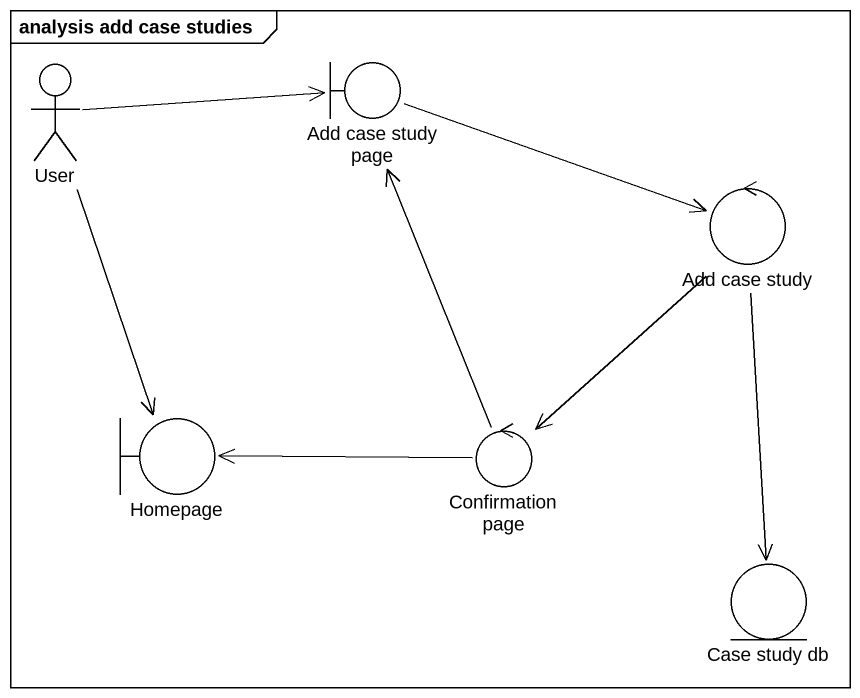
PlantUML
@startuml
mainframe analysis add case studies
actor User
boundary "Add case study page" as Add_case_study_page
control "Add case study" as Add_case_study
boundary Homepage
control "Confirmation page" as Confirmation_page
entity "Case study db" as Case_study_db
User -right-> Add_case_study_page
User --> Homepage
Add_case_study_page -right-> Add_case_study
Add_case_study --> Confirmation_page
Add_case_study --> Case_study_db
Confirmation_page -up-> Add_case_study_page
Confirmation_page -left-> Homepage
@enduml
